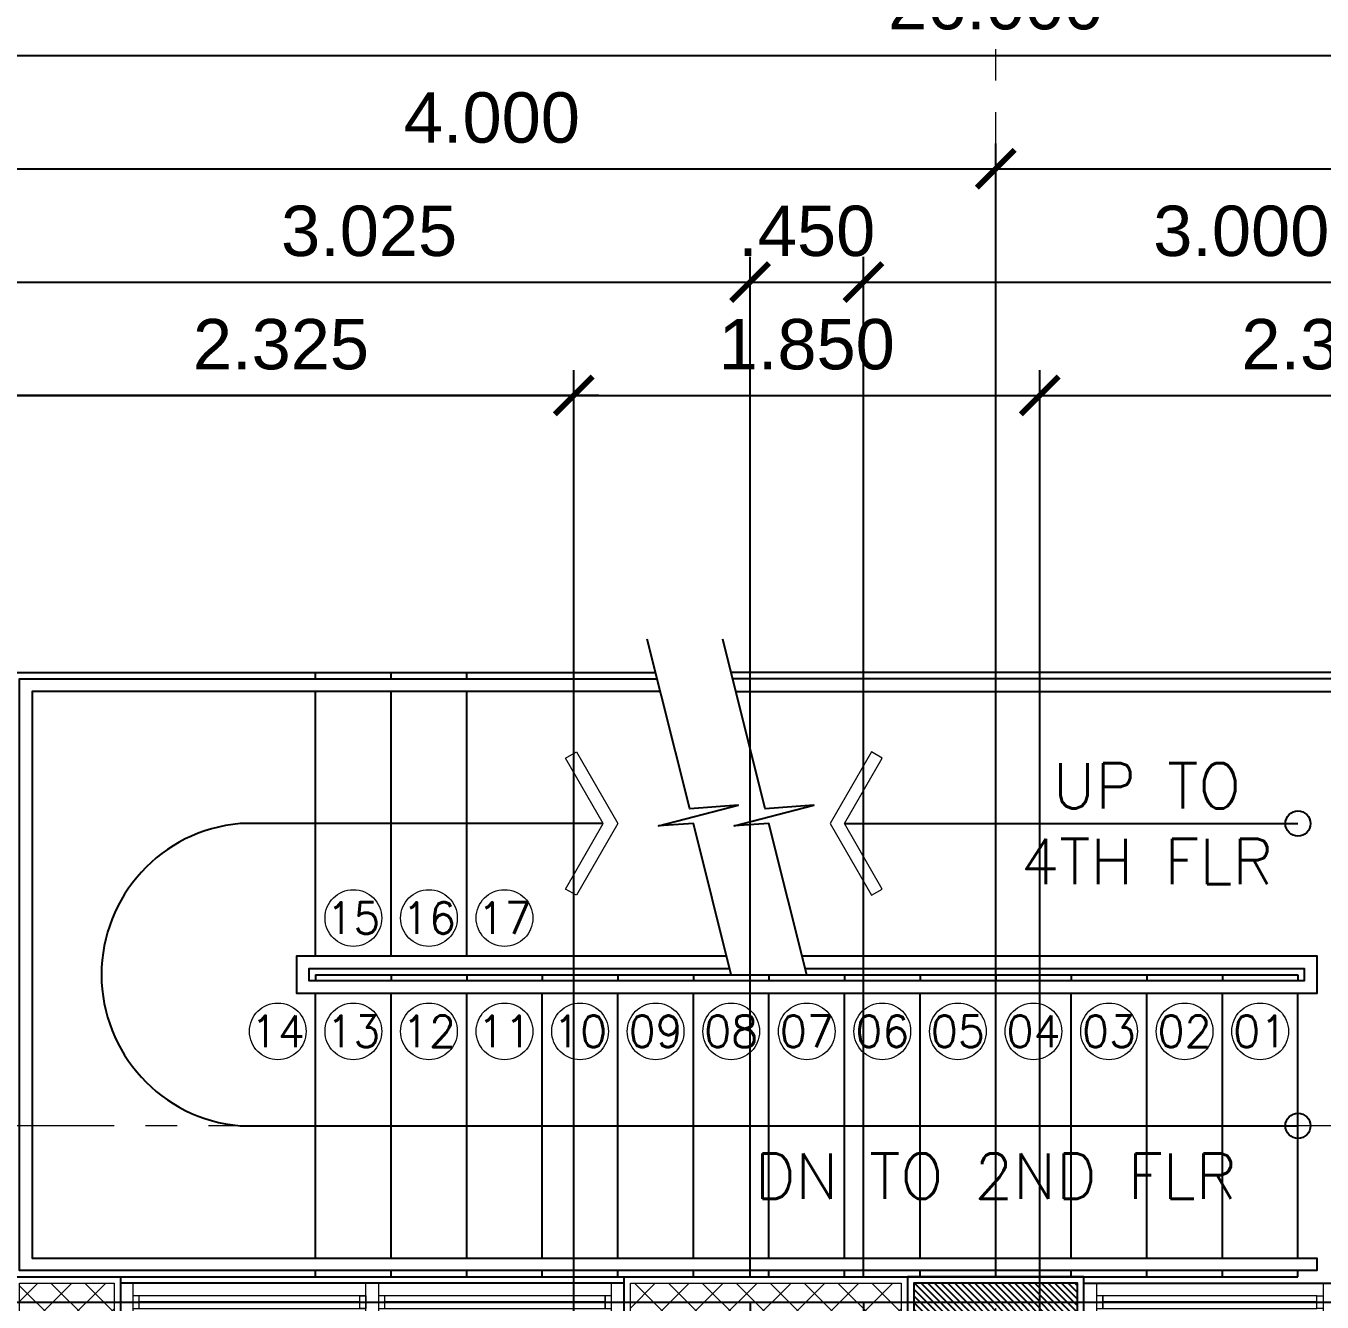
# Model space of a CAD drawing. Header units: metres. Extents: x -12400 to 1, y 0 to 106422.
# Drawn here: x -12118.96 to -12113.82, y 106406.37 to 106411.44 of the extents above; entities that cross this region are included whole.
import ezdxf
from ezdxf.enums import TextEntityAlignment as Align

# ---------------------------------------------------------------- set-up
doc = ezdxf.new("R2010")
doc.units = ezdxf.units.M
doc.header["$PDMODE"] = 35
for name, pattern in [('CENTER', [2, 1.25, -0.25, 0.25, -0.25]), ('HIDDEN2', [4.762499999999999, 3.175, -1.5875]), ('PHANTOM2', [1.25, 0.625, -0.125, 0.125, -0.125, 0.125, -0.125])]:
    doc.linetypes.add(name, pattern=pattern)
for name, color, linetype, lineweight in [('.3', 6, 'Continuous', 30), ('0.1', 1, 'Continuous', 9), ('0.20', 2, 'Continuous', 20), ('A-DIM-100', 8, 'Continuous', 0), ('A-STAIR', 31, 'Continuous', 0), ('DIM 001', 251, 'Continuous', 13), ('grid', 1, 'CENTER', 15), ('HATCH', 250, 'Continuous', 5)]:
    doc.layers.add(name, color=color, linetype=linetype, lineweight=lineweight)
for name, color, linetype in [('1AR', 1, 'Continuous'), ('AR-WALL', 7, 'Continuous'), ('BAR', 6, 'Continuous'), ('P-HIDE', 1, 'HIDDEN2'), ('stone', 15, 'Continuous'), ('txt', 2, 'Continuous'), ('WALL', 7, 'Continuous'), ('WINDOW', 1, 'Continuous')]:
    doc.layers.add(name, color=color, linetype=linetype)
doc.layers.add('GUIDELINES', color=206, linetype='Continuous', plot=False)
doc.styles.add('DIMTXT-100', font='arial.ttf')
doc.styles.add('swis721', font='swiss.ttf')
doc.styles.add('T.25', font='romans.shx', dxfattribs={"height": 0.2})
doc.styles.add('T125', font='simplex.shx', dxfattribs={"height": 125})
doc.dimstyles.new('D-100', dxfattribs={"dimtxt": 0.2, "dimasz": 0.15, "dimexe": 0.1, "dimexo": 0.1, "dimgap": 0.1, "dimtad": 1, "dimdec": 3, "dimzin": 4, "dimdsep": 46, "dimtxsty": 'DIMTXT-100', "dimblk": 'ARCHTICK', "dimcen": 0.2, "dimdle": 0.1, "dimclrd": 8, "dimclre": 8, "dimclrt": 2, "dimadec": 0, "dimazin": 1, "dimtfac": 1, "dimtdec": 3, "dimtofl": 0, "dimtmove": 2, "dimatfit": 3, "dimfxl": 1, "dimarcsym": 0})
doc.dimstyles.new('DIM 200', dxfattribs={"dimtxt": 200, "dimasz": 1, "dimexe": 0, "dimexo": 40, "dimgap": 50, "dimtad": 1, "dimtoh": 1, "dimdec": 0, "dimlfac": 2, "dimtxsty": 'swis721', "dimblk": 'CIR', "dimcen": 0, "dimclrd": 155, "dimclre": 155, "dimclrt": 4, "dimadec": 0, "dimazin": 0, "dimtfac": 1, "dimtdec": 0, "dimtix": 1, "dimtmove": 1, "dimatfit": 3, "dimldrblk": 'CIR', "dimfxl": 0, "dimarcsym": 0})

# ---------------------------------------------------------------- blocks, each defined once
blk = doc.blocks.new('CIR')
at = {"color": 4}
blk.add_circle((0, 0), 50, dxfattribs=at)
blk = doc.blocks.new('A$C1B753C5A')
at = {"layer": 'WALL'}
h = blk.add_hatch(dxfattribs=at)
h.set_pattern_fill('ANSI31', color=250, scale=0.15)
h.set_pattern_definition([(45, (-1494.388102653662, 303.0677240852394), (-0.01325825214724777, 0.01325825214724777), [])])
h.paths.add_polyline_path([(0.4750000000001364, 0.6749999999999545), (0.02500000000009089, 0.6749999999999545), (0.02500000000009095, 0.02499999999997721), (0.4750000000001364, 0.02499999999997721)])
at = {"color": 7}
blk.add_lwpolyline([(0, 0), (0.5000000000002274, 0), (0.5000000000002274, 0.6999999999999318), (0, 0.6999999999999318)], close=True, dxfattribs=at)
at = {"layer": 'stone', "color": 5}
blk.add_lwpolyline([(0.02500000000009095, 0.02499999999997726), (0.4750000000001364, 0.02499999999997726), (0.4750000000001364, 0.6749999999999545), (0.02500000000009095, 0.6749999999999545)], close=True, dxfattribs=at)
blk = doc.blocks.new('COLUMNS2F')
at = {"rotation": 90}
blk.add_blockref('A$C1B753C5A', (-12149.60441529414, 106343.1499565114), dxfattribs=at)
blk = doc.blocks.new('WINDOW-02')
at = {"layer": '.3', "color": 3}
blk.add_lwpolyline([(891.6890577681731, 3702.173521903613), (892.5390577681726, 3702.17352190362)], dxfattribs=at)
at = {"layer": '0.20'}
for points in [[(891.614057768173, 3702.098521903613), (891.664057768173, 3702.098521903613), (891.664057768173, 3702.248521903613), (891.614057768173, 3702.248521903613)], [(892.614057768173, 3702.098521903613), (892.5640577681729, 3702.098521903613), (892.5640577681729, 3702.248521903613), (892.614057768173, 3702.248521903613)], [(891.6890577681731, 3702.148521903613), (891.664057768173, 3702.148521903613), (891.664057768173, 3702.198521903613), (891.6890577681731, 3702.198521903613)], [(892.5390577681728, 3702.148521903613), (892.5640577681729, 3702.148521903613), (892.5640577681729, 3702.198521903613), (892.5390577681728, 3702.198521903613)]]:
    blk.add_lwpolyline(points, close=True, dxfattribs=at)
at = {"layer": '0.20', "color": 8}
blk.add_lwpolyline([(892.5390577681728, 3702.148521903613), (891.6890577681731, 3702.148521903613), (891.6890577681731, 3702.198521903613), (892.5390577681728, 3702.198521903613)], close=True, dxfattribs=at)
at = {"layer": 'WINDOW'}
for p, q in [((891.614057768173, 3702.248521903613), (892.614057768173, 3702.248521903613)), ((891.614057768173, 3702.098521903613), (892.614057768173, 3702.098521903613))]:
    blk.add_line(p, q, dxfattribs=at)
blk = doc.blocks.new('W04')
at = {"layer": '.3', "color": 3}
for points in [[(-12135.03809810802, 106343.4124565114), (-12135.03809810799, 106342.5374565114)], [(-12135.03809810799, 106342.4374565114), (-12135.03809810797, 106341.5624565114)]]:
    blk.add_lwpolyline(points, dxfattribs=at)
at = {"layer": '0.20'}
for points in [[(-12134.96309810803, 106343.4874565114), (-12134.96309810803, 106343.4374565114), (-12135.11309810804, 106343.4374565114), (-12135.11309810804, 106343.4874565114)], [(-12135.01309810803, 106343.4124565114), (-12135.01309810803, 106343.4374565114), (-12135.06309810803, 106343.4374565114), (-12135.06309810803, 106343.4124565114)], [(-12134.96309810792, 106342.5124565114), (-12134.96309810792, 106342.4624565114), (-12135.11309810793, 106342.4624565114), (-12135.11309810793, 106342.5124565114)], [(-12135.013098108, 106342.5124565114), (-12135.013098108, 106342.5374565114), (-12135.063098108, 106342.5374565114), (-12135.063098108, 106342.5124565114)], [(-12135.013098108, 106342.4624565114), (-12135.013098108, 106342.4374565114), (-12135.063098108, 106342.4374565114), (-12135.063098108, 106342.4624565114)], [(-12134.96309810791, 106341.5374565114), (-12134.96309810791, 106341.4874565114), (-12135.11309810792, 106341.4874565114), (-12135.11309810792, 106341.5374565114)], [(-12135.01309810799, 106341.5374565114), (-12135.01309810799, 106341.5624565114), (-12135.06309810799, 106341.5624565114), (-12135.06309810799, 106341.5374565114)]]:
    blk.add_lwpolyline(points, close=True, dxfattribs=at)
at = {"layer": '0.20', "color": 8}
for points in [[(-12135.013098108, 106342.5124565114), (-12135.01309810803, 106343.4124565114), (-12135.06309810803, 106343.4124565114), (-12135.063098108, 106342.5124565114)], [(-12135.063098108, 106342.4624565114), (-12135.06309810796, 106341.5374565114)], [(-12135.01309810796, 106341.5374565114), (-12135.013098108, 106342.4624565114)]]:
    blk.add_lwpolyline(points, dxfattribs=at)
at = {"layer": 'WINDOW'}
for p, q in [((-12135.11309810804, 106343.4874565114), (-12135.11309810797, 106341.4874565114)), ((-12134.96309810803, 106343.4874565114), (-12134.96309810796, 106341.4874565114))]:
    blk.add_line(p, q, dxfattribs=at)
blk = doc.blocks.new('*U1731')
at = {"layer": 'HATCH'}
h = blk.add_hatch(dxfattribs=at)
h.set_pattern_fill('ANSI37', color=256, scale=0.03, angle=-180)
h.set_pattern_definition([(225, (0.03750000001764486, 0), (0.06735192090801863, -0.06735192090801868), []), (314.9999999999999, (0.03750000001764486, 0), (0.06735192090801868, 0.06735192090801861), [])])
h.paths.add_polyline_path([(0.02500000000873115, 0.1749999999883585), (0.02500000000873115, 0.02499999999417923), (1.100000000023102, 0.02499999999417923), (1.100000000023102, 0.1749999999883585)])
blk.add_lwpolyline([(0, 0.1999999999825377), (0, 0), (1.125000000017281, 0), (1.125000000017281, 0.1999999999825377)], close=True)
blk.add_lwpolyline([(0.02500000000873115, 0.1749999999883585), (0.02500000000873115, 0.02499999999417923), (1.100000000023102, 0.02499999999417923), (1.100000000023102, 0.1749999999883585)], close=True, dxfattribs=at)
blk = doc.blocks.new('*U1765')
at = {"layer": 'HATCH'}
h = blk.add_hatch(dxfattribs=at)
h.set_pattern_fill('ANSI37', color=256, scale=0.03, angle=-180)
h.set_pattern_definition([(225, (-0.6624999999845038, 0), (0.06735192090801863, -0.06735192090801868), []), (314.9999999999999, (-0.6624999999845038, 0), (0.06735192090801868, 0.06735192090801861), [])])
h.paths.add_polyline_path([(0.02500000000873115, 0.1749999999883585), (0.02500000000873115, 0.02499999999417923), (0.4000000000209532, 0.02499999999417923), (0.4000000000209532, 0.1749999999883585)])
blk.add_lwpolyline([(0, 0.1999999999825377), (0, 0), (0.4250000000151324, 0), (0.4250000000151324, 0.1999999999825377)], close=True)
blk.add_lwpolyline([(0.02500000000873115, 0.1749999999883585), (0.02500000000873115, 0.02499999999417923), (0.4000000000209532, 0.02499999999417923), (0.4000000000209532, 0.1749999999883585)], close=True, dxfattribs=at)
blk = doc.blocks.new('A$C448bbf8b')
at = {"color": 1, "linetype": 'Continuous'}
for points in [[(-3.799999999911961, 1.199999999909778), (-3.94999999994252, 1.800000000032014), (-4.088012795098621, 1.790556483450928), (-3.772581046654523, 1.873542890883982), (-3.964488219895429, 1.857952879814547), (-4.133012421716558, 2.532049687142717)], [(-3.499999999912689, 1.199999999909778), (-3.649999999943248, 1.800000000032014), (-3.788012795099348, 1.790556483450928), (-3.47258104665525, 1.873542890883982), (-3.664488219896157, 1.857952879814547), (-3.833012421717285, 2.532049687142717)]]:
    blk.add_lwpolyline(points, dxfattribs=at)
blk.add_lwpolyline([(-6.624999999943611, 2.375000000029104), (-4.093749999939973, 2.375000000029104)])
at = {"color": 1}
for points in [[(-5.449999999944339, 2.375000000029104), (-5.449999999944339, 2.400000000023283)], [(-5.149999999945067, 2.375000000029104), (-5.149999999945067, 2.400000000023283)], [(-4.849999999943975, 2.375000000029104), (-4.849999999943975, 2.400000000023283)], [(-5.449999999944339, 1.275000000023283), (-5.449999999944339, 2.325000000026193)], [(-5.149999999945067, 1.275000000023283), (-5.149999999945067, 2.325000000026193)], [(-4.849999999943975, 1.275000000023283), (-4.849999999943975, 2.325000000026193)], [(-5.449999999944339, 1.199999999909778), (-1.54999999993197, 1.200000000055297)], [(-5.449999999944339, 1.199999999793363), (-5.449999999944339, 1.174999999784632)], [(-5.149999999945067, 1.199999999793363), (-5.149999999945067, 1.174999999784632)], [(-4.849999999943975, 1.199999999793363), (-4.849999999943975, 1.174999999784632)], [(-4.549999999942884, 1.199999999793363), (-4.549999999942884, 1.174999999784632)], [(-4.249999999941792, 1.199999999793363), (-4.249999999941792, 1.174999999784632)], [(-3.949999999940701, 1.199999999793363), (-3.949999999940701, 1.174999999784632)], [(-3.64999999993961, 1.199999999793363), (-3.64999999993961, 1.174999999784632)], [(-3.349999999938518, 1.199999999793363), (-3.349999999938518, 1.174999999784632)], [(-3.049999999937427, 1.199999999793363), (-3.049999999937427, 1.174999999784632)], [(-2.749999999936335, 1.199999999793363), (-2.749999999936335, 1.174999999784632)], [(-2.449999999935244, 1.199999999793363), (-2.449999999935244, 1.174999999784632)], [(-2.149999999934153, 1.200000000055297), (-2.149999999934153, 1.175000000046566)], [(-2.149999999934153, 1.199999999793363), (-2.149999999934153, 1.174999999784632)], [(-1.849999999933061, 1.199999999793363), (-1.849999999933061, 1.174999999784632)], [(-1.849999999933061, 1.200000000055297), (-1.849999999933061, 1.175000000046566)], [(-1.54999999993197, 1.199999999793363), (-1.54999999993197, 1.174999999784632)], [(-1.54999999993197, 1.200000000055297), (-1.54999999993197, 1.175000000046566)], [(-5.449999999944339, 0.07500000002619345), (-5.449999999944339, 1.125000000029104)], [(-5.149999999945067, 0.07500000002619345), (-5.149999999945067, 1.125000000029104)], [(-4.849999999943975, 0.07500000002619345), (-4.849999999943975, 1.125000000029104)], [(-4.549999999942884, 0.07500000002619345), (-4.549999999942884, 1.125000000029104)], [(-4.249999999941792, 0.07500000002619345), (-4.249999999941792, 1.125000000029104)], [(-3.949999999940701, 0.07500000002619345), (-3.949999999940701, 1.125000000029104)], [(-3.64999999993961, 0.07500000002619345), (-3.64999999993961, 1.125000000029104)], [(-3.349999999938518, 0.07500000002619345), (-3.349999999938518, 1.125000000029104)], [(-3.049999999937427, 0.07500000002619345), (-3.049999999937427, 1.125000000029104)], [(-2.749999999936335, 0.07500000002619345), (-2.749999999936335, 1.125000000029104)], [(-2.449999999935244, 0.07500000002619345), (-2.449999999935244, 1.125000000029104)], [(-2.149999999934153, 0.07500000002619345), (-2.149999999934153, 1.125000000029104)], [(-1.849999999933061, 0.07500000002619345), (-1.849999999933061, 1.125000000029104)], [(-1.54999999993197, 0.07500000002619345), (-1.54999999993197, 1.125000000029104)], [(-6.649999999945067, 2.91038304567337e-11), (-1.54999999993197, 0)], [(-5.449999999944339, 2.91038304567337e-11), (-5.449999999944339, 0.02500000002328306)], [(-5.149999999945067, 2.91038304567337e-11), (-5.149999999945067, 0.02500000002328306)], [(-4.849999999943975, 2.91038304567337e-11), (-4.849999999943975, 0.02500000002328306)], [(-4.549999999942884, 2.91038304567337e-11), (-4.549999999942884, 0.02500000002328306)], [(-4.249999999941792, 2.91038304567337e-11), (-4.249999999941792, 0.02500000002328306)], [(-3.949999999940701, 2.91038304567337e-11), (-3.949999999940701, 0.02500000002328306)], [(-3.64999999993961, 2.91038304567337e-11), (-3.64999999993961, 0.02500000002328306)], [(-3.349999999938518, 2.91038304567337e-11), (-3.349999999938518, 0.02500000002328306)], [(-3.049999999937427, 2.91038304567337e-11), (-3.049999999937427, 0.02500000002328306)], [(-2.749999999936335, 2.91038304567337e-11), (-2.749999999936335, 0.02500000002328306)], [(-2.449999999935244, 2.91038304567337e-11), (-2.449999999935244, 0.02500000002328306)], [(-2.149999999934153, 2.91038304567337e-11), (-2.149999999934153, 0.02500000002328306)], [(-1.849999999933061, 2.91038304567337e-11), (-1.849999999933061, 0.02500000002328306)], [(-1.54999999993197, 2.91038304567337e-11), (-1.54999999993197, 0.02500000002328306)]]:
    blk.add_lwpolyline(points, dxfattribs=at)
at = {"color": 2}
for centre in [(-1.54999999993197, 1.799999999784632), (-1.54999999993197, 0.6000000000349246)]:
    blk.add_circle(centre, 0.05, dxfattribs=at)
at = {"layer": '1AR'}
blk.add_lwpolyline([(-4.307735026854061, 1.800000000046566), (-5.749999999943611, 1.80000000000291, 0.9166666666668888), (-5.749999999943611, 0.6000000000058208), (-1.54999999993197, 0.6000000000349246)], format="xyb", dxfattribs=at)
blk.add_lwpolyline([(-3.34999999993488, 1.799999999799184), (-1.54999999993197, 1.799999999784632)], dxfattribs=at)
at = {"layer": 'A-STAIR', "color": 2}
for points in [[(-4.457735026860973, 1.540192378888605), (-4.307735026863156, 1.800000000032014), (-4.457735026862792, 2.059807621160871), (-4.414433756672224, 2.084807621169602), (-4.249999999943611, 1.800000000032014), (-4.414433756672224, 1.515192378894426)], [(-3.199999999937063, 1.540192378655775), (-3.34999999993488, 1.799999999799184), (-3.199999999935244, 2.059807620928041), (-3.243301270125812, 2.084807620936772), (-3.407735026854425, 1.799999999799184), (-3.243301270125812, 1.515192378661595)]]:
    blk.add_lwpolyline(points, close=True, dxfattribs=at)
at = {"layer": 'BAR', "color": 2}
for points in [[(-4.081249999941065, 2.325000000026193), (-6.574999999944339, 2.325000000026193), (-6.574999999944339, 0.07500000002619345), (-1.474999999931242, 0.07500000002619345), (-1.474999999931242, 0.02500000002328306), (-6.624999999943611, 0.02500000002328306), (-6.624999999943611, 2.375000000029104), (-4.093749999939973, 2.375000000029104)], [(-3.781249999941792, 2.325000000026193), (1.075000000071668, 2.325000000026193), (1.075000000060754, 1.01863406598568e-10), (1.125000000070941, 1.01863406598568e-10), (1.125000000070941, 2.375000000029104), (-3.793749999940701, 2.375000000029104)], [(-3.518749999908323, 1.274999999892316), (-1.474999999929423, 1.275000000183354), (-1.474999999931242, 1.125000000160071), (-5.524999999946886, 1.124999999898137), (-5.524999999946886, 1.274999999892316), (-3.818749999907595, 1.274999999892316)], [(-3.506249999907595, 1.224999999889405), (-1.524999999930515, 1.22500000015134), (-1.524999999930515, 1.175000000162981), (-5.474999999945794, 1.174999999901047), (-5.474999999945794, 1.224999999903957), (-3.806249999941429, 1.225000000020373)]]:
    blk.add_lwpolyline(points, dxfattribs=at)
at = {"layer": 'grid', "color": 35}
for centre in [(-5.299999999946522, 1.425000000017462), (-4.99999999994543, 1.425000000017462), (-4.699999999944339, 1.425000000017462), (-5.59999999995307, 0.9749999995692633), (-5.299999999953798, 0.9749999995692633), (-4.999999999954525, 0.9749999995692633), (-4.699999999955253, 0.9749999995692633), (-4.39999999995598, 0.9749999995692633), (-4.099999999954889, 0.9749999995692633), (-3.799999999953798, 0.9749999994382961), (-3.499999999952706, 0.9749999995692633), (-3.199999999951615, 0.9749999994382961), (-2.899999999950523, 0.9749999994382961), (-2.599999999949432, 0.9749999995692633), (-2.299999999948341, 0.9749999994382961), (-1.999999999947249, 0.9749999994382961), (-1.699999999946158, 0.9749999994382961)]:
    blk.add_circle(centre, 0.1125, dxfattribs=at)
at = {"layer": 'P-HIDE', "linetype": 'Continuous'}
for points in [[(-6.649999999945067, 2.91038304567337e-11), (-6.649999999945067, 2.400000000023283), (-4.099999999938518, 2.400000000023283)], [(1.150000000072396, 2.91038304567337e-11), (1.150000000072396, 2.400000000023283), (-3.799999999939246, 2.400000000023283)]]:
    blk.add_lwpolyline(points, dxfattribs=at)
at = {"layer": '0.1', "color": 2, "char_height": 0.1, "attachment_point": 5}
for insert in [(-6.274999999945067, 2.225000000020373), (-1.774999999930515, 1.37499999992724), (-6.274999999945067, 0.1750000000320142)]:
    blk.add_mtext_dynamic_manual_height_columns('{\\Fx-hlvm1s|c0;\\W0.9;\\T0.9;\\C3;RAILINGS}', width=5150.828219755791, gutter_width=1, heights=[0], dxfattribs=dict(at, insert=insert))
at = {"layer": 'txt', "color": 84, "style": 'T125'}
for s, p in [('15', (-5.299999999946522, 1.425000000017462)), ('16', (-4.99999999994543, 1.425000000017462)), ('17', (-4.699999999944339, 1.425000000017462))]:
    blk.add_text(s, height=0.125, dxfattribs=at).set_placement(p, align=Align.MIDDLE_CENTER)
at = {"layer": 'txt', "color": 84, "char_height": 0.125, "width": 0.2093750000006094, "attachment_point": 2, "style": 'T125'}
for s, insert in [('14', (-5.599999999951251, 1.037499999569263)), ('13', (-5.299999999951979, 1.037499999569263)), ('12', (-4.999999999952706, 1.037499999569263)), ('11', (-4.699999999953434, 1.037499999569263)), ('10', (-4.399999999954161, 1.037499999569263)), ('09', (-4.09999999995307, 1.037499999569263)), ('08', (-3.799999999951979, 1.037499999438296)), ('07', (-3.499999999950887, 1.037499999569263)), ('06', (-3.199999999949796, 1.037499999438296)), ('05', (-2.899999999948704, 1.037499999438296)), ('04', (-2.599999999947613, 1.037499999569263)), ('03', (-2.299999999946522, 1.037499999438296)), ('02', (-1.99999999994543, 1.037499999438296)), ('01', (-1.699999999944339, 1.037499999438296))]:
    blk.add_mtext(s, dxfattribs=dict(at, insert=insert))
blk = doc.blocks.new('FP_4F')
at = {"color": 1, "linetype": 'Continuous'}
for points in [[(13.05000000003383, 20.19999999986612), (12.90000000000327, 20.79999999998836), (12.76198720484717, 20.79055648340727), (13.07741895329127, 20.87354289084033), (12.88551178005036, 20.85795287977089), (12.71698757822924, 21.53204968709906)], [(13.35000000003311, 20.19999999986612), (13.20000000000255, 20.79999999998836), (13.06198720484645, 20.79055648340727), (13.37741895329054, 20.87354289084033), (13.18551178004964, 20.85795287977089), (13.01698757822851, 21.53204968709906)]]:
    blk.add_lwpolyline(points, dxfattribs=at)
at = {"layer": 'GUIDELINES'}
blk.add_lwpolyline([(1.100000000000364, 19.60000000000582), (10.10000000000036, 19.60000000000582), (10.10000000000036, 18.90000000000873), (18.10000000000036, 18.90000000000873), (18.10000000000036, 19.60000000000582), (27.10000000000036, 19.60000000000582), (27.10000000000036, 1.100000000005821), (18.10000000000036, 1.100000000005821), (18.10000000000036, 2.100000000122236), (10.10000000000036, 2.100000000122236), (10.10000000000036, 1.100000000005821), (1.100000000000364, 1.100000000005821)], close=True, dxfattribs=at)
for points in [[(13.125, 18.90000000000873), (13.125, 16.27499999999418)], [(13.57500000000073, 18.90000000000873), (13.57500000000073, 16.27499999999418)]]:
    blk.add_lwpolyline(points, dxfattribs=at)
blk.add_blockref('COLUMNS2F', (12164.05441529414, -106324.6499565114))
at = {"xscale": -1, "rotation": 180}
for name, p in [('*U1765', (10.20000000000073, 19)), ('*U1731', (12.62499999999272, 19)), ('WINDOW-02', (-877.164057768161, 3721.073521903556))]:
    blk.add_blockref(name, p, dxfattribs=at)
at = {"rotation": 270}
blk.add_blockref('W04', (-106330.8624565114, -12116.13809810788), dxfattribs=at)
at = {"layer": 'AR-WALL'}
blk.add_blockref('A$C448bbf8b', (16.84999999994579, 18.99999999995634), dxfattribs=at)
blk = doc.blocks.new('_ArchTick')
at = {"color": 0, "linetype": 'ByBlock', "const_width": 0.15}
blk.add_lwpolyline([(-0.5, -0.5), (0.5, 0.5)], dxfattribs=at)
blk = doc.blocks.new('*D1781')
at = {"layer": 'DEFPOINTS', "color": 0, "transparency": 16777216}
for p in [(-12102.11296792572, 106411.3202236537), (-12128.11296792572, 106407.0702236537), (-12102.11296792572, 106407.0702236537)]:
    blk.add_point(p, dxfattribs=at)
at = {"layer": 'DIM 001', "color": 8, "lineweight": -2, "transparency": 16777216}
for p, q in [((-12128.11296792572, 106407.1702236537), (-12128.11296792572, 106411.4202236537)), ((-12102.11296792572, 106407.1702236537), (-12102.11296792572, 106411.4202236537)), ((-12128.21296792572, 106411.3202236537), (-12102.01296792572, 106411.3202236537))]:
    blk.add_line(p, q, dxfattribs=at)
at = {"layer": 'DIM 001', "color": 8, "lineweight": -2, "transparency": 16777216, "xscale": 0.15, "yscale": 0.15, "zscale": 0.15, "rotation": 180}
blk.add_blockref('_ArchTick', (-12128.11296792572, 106411.3202236537), dxfattribs=at)
at = {"layer": 'DIM 001', "color": 8, "lineweight": -2, "transparency": 16777216, "xscale": 0.15, "yscale": 0.15, "zscale": 0.15}
blk.add_blockref('_ArchTick', (-12102.11296792572, 106411.3202236537), dxfattribs=at)
at = {"layer": 'DIM 001', "color": 2, "transparency": 16777216, "insert": (-12115.11296792572, 106411.5223382512), "char_height": 0.2, "attachment_point": 5, "style": 'DIMTXT-100'}
blk.add_mtext('26.000', dxfattribs=at)
blk = doc.blocks.new('*D1789')
at = {"layer": 'DEFPOINTS', "color": 0, "transparency": 16777216}
for p in [(-12115.11296792572, 106410.8702236537), (-12119.11296792572, 106407.0702236537), (-12115.11296792572, 106406.3702236537)]:
    blk.add_point(p, dxfattribs=at)
at = {"layer": 'DIM 001', "color": 8, "lineweight": -2, "transparency": 16777216}
for p, q in [((-12119.11296792572, 106407.1702236537), (-12119.11296792572, 106410.9702236537)), ((-12115.11296792572, 106406.4702236537), (-12115.11296792572, 106410.9702236537)), ((-12119.21296792572, 106410.8702236537), (-12115.01296792572, 106410.8702236537))]:
    blk.add_line(p, q, dxfattribs=at)
at = {"layer": 'DIM 001', "color": 8, "lineweight": -2, "transparency": 16777216, "xscale": 0.15, "yscale": 0.15, "zscale": 0.15, "rotation": 180}
blk.add_blockref('_ArchTick', (-12119.11296792572, 106410.8702236537), dxfattribs=at)
at = {"layer": 'DIM 001', "color": 8, "lineweight": -2, "transparency": 16777216, "xscale": 0.15, "yscale": 0.15, "zscale": 0.15}
blk.add_blockref('_ArchTick', (-12115.11296792572, 106410.8702236537), dxfattribs=at)
at = {"layer": 'DIM 001', "color": 2, "transparency": 16777216, "insert": (-12117.11296792572, 106411.0723382512), "char_height": 0.2, "attachment_point": 5, "style": 'DIMTXT-100'}
blk.add_mtext('4.000', dxfattribs=at)
blk = doc.blocks.new('*D1790')
at = {"layer": 'DEFPOINTS', "color": 0, "transparency": 16777216}
for p in [(-12111.11296792572, 106410.8702236537), (-12111.11296792572, 106407.0702236537), (-12115.11296792572, 106406.3702236537)]:
    blk.add_point(p, dxfattribs=at)
at = {"layer": 'DIM 001', "color": 8, "lineweight": -2, "transparency": 16777216}
for p, q in [((-12115.11296792572, 106406.4702236537), (-12115.11296792572, 106410.9702236537)), ((-12111.11296792572, 106407.1702236537), (-12111.11296792572, 106410.9702236537)), ((-12115.21296792572, 106410.8702236537), (-12111.01296792572, 106410.8702236537))]:
    blk.add_line(p, q, dxfattribs=at)
at = {"layer": 'DIM 001', "color": 8, "lineweight": -2, "transparency": 16777216, "xscale": 0.15, "yscale": 0.15, "zscale": 0.15, "rotation": 180}
blk.add_blockref('_ArchTick', (-12115.11296792572, 106410.8702236537), dxfattribs=at)
at = {"layer": 'DIM 001', "color": 8, "lineweight": -2, "transparency": 16777216, "xscale": 0.15, "yscale": 0.15, "zscale": 0.15}
blk.add_blockref('_ArchTick', (-12111.11296792572, 106410.8702236537), dxfattribs=at)
at = {"layer": 'DIM 001', "color": 2, "transparency": 16777216, "insert": (-12113.11296792572, 106411.0723382512), "char_height": 0.2, "attachment_point": 5, "style": 'DIMTXT-100'}
blk.add_mtext('4.000', dxfattribs=at)
blk = doc.blocks.new('*D1791')
at = {"layer": 'DEFPOINTS', "color": 0, "transparency": 16777216}
for p in [(-12116.08796792572, 106410.4202236537), (-12119.11296792572, 106407.0702236537), (-12116.08796792572, 106406.3702236537)]:
    blk.add_point(p, dxfattribs=at)
at = {"layer": 'DIM 001', "color": 8, "lineweight": -2, "transparency": 16777216}
for p, q in [((-12119.11296792572, 106407.1702236537), (-12119.11296792572, 106410.5202236537)), ((-12116.08796792572, 106406.4702236537), (-12116.08796792572, 106410.5202236537)), ((-12119.21296792572, 106410.4202236537), (-12115.98796792572, 106410.4202236537))]:
    blk.add_line(p, q, dxfattribs=at)
at = {"layer": 'DIM 001', "color": 8, "lineweight": -2, "transparency": 16777216, "xscale": 0.15, "yscale": 0.15, "zscale": 0.15, "rotation": 180}
blk.add_blockref('_ArchTick', (-12119.11296792572, 106410.4202236537), dxfattribs=at)
at = {"layer": 'DIM 001', "color": 8, "lineweight": -2, "transparency": 16777216, "xscale": 0.15, "yscale": 0.15, "zscale": 0.15}
blk.add_blockref('_ArchTick', (-12116.08796792572, 106410.4202236537), dxfattribs=at)
at = {"layer": 'DIM 001', "color": 2, "transparency": 16777216, "insert": (-12117.60046792572, 106410.6224064641), "char_height": 0.2, "attachment_point": 5, "style": 'DIMTXT-100'}
blk.add_mtext('3.025', dxfattribs=at)
blk = doc.blocks.new('*D1792')
at = {"layer": 'DEFPOINTS', "color": 0, "transparency": 16777216}
for p in [(-12115.63796792572, 106410.4202236537), (-12116.08796792572, 106406.3702236537), (-12115.63796792572, 106406.3702236537)]:
    blk.add_point(p, dxfattribs=at)
at = {"layer": 'DIM 001', "color": 8, "lineweight": -2, "transparency": 16777216}
for p, q in [((-12116.08796792572, 106406.4702236537), (-12116.08796792572, 106410.5202236537)), ((-12115.63796792572, 106406.4702236537), (-12115.63796792572, 106410.5202236537)), ((-12116.18796792572, 106410.4202236537), (-12115.53796792571, 106410.4202236537))]:
    blk.add_line(p, q, dxfattribs=at)
at = {"layer": 'DIM 001', "color": 8, "lineweight": -2, "transparency": 16777216, "xscale": 0.15, "yscale": 0.15, "zscale": 0.15, "rotation": 180}
blk.add_blockref('_ArchTick', (-12116.08796792572, 106410.4202236537), dxfattribs=at)
at = {"layer": 'DIM 001', "color": 8, "lineweight": -2, "transparency": 16777216, "xscale": 0.15, "yscale": 0.15, "zscale": 0.15}
blk.add_blockref('_ArchTick', (-12115.63796792572, 106410.4202236537), dxfattribs=at)
at = {"layer": 'DIM 001', "color": 2, "transparency": 16777216, "insert": (-12115.86296792572, 106410.6223382512), "char_height": 0.2, "attachment_point": 5, "style": 'DIMTXT-100'}
blk.add_mtext('.450', dxfattribs=at)
blk = doc.blocks.new('*D1793')
at = {"layer": 'DEFPOINTS', "color": 0, "transparency": 16777216}
for p in [(-12112.63796792572, 106410.4202236537), (-12115.63796792572, 106406.3702236537), (-12112.63796792572, 106406.3702236537)]:
    blk.add_point(p, dxfattribs=at)
at = {"layer": 'DIM 001', "color": 8, "lineweight": -2, "transparency": 16777216}
for p, q in [((-12115.63796792572, 106406.4702236537), (-12115.63796792572, 106410.5202236537)), ((-12112.63796792572, 106406.4702236537), (-12112.63796792572, 106410.5202236537)), ((-12115.73796792572, 106410.4202236537), (-12112.53796792571, 106410.4202236537))]:
    blk.add_line(p, q, dxfattribs=at)
at = {"layer": 'DIM 001', "color": 8, "lineweight": -2, "transparency": 16777216, "xscale": 0.15, "yscale": 0.15, "zscale": 0.15, "rotation": 180}
blk.add_blockref('_ArchTick', (-12115.63796792572, 106410.4202236537), dxfattribs=at)
at = {"layer": 'DIM 001', "color": 8, "lineweight": -2, "transparency": 16777216, "xscale": 0.15, "yscale": 0.15, "zscale": 0.15}
blk.add_blockref('_ArchTick', (-12112.63796792572, 106410.4202236537), dxfattribs=at)
at = {"layer": 'DIM 001', "color": 2, "transparency": 16777216, "insert": (-12114.13796792572, 106410.6224064641), "char_height": 0.2, "attachment_point": 5, "style": 'DIMTXT-100'}
blk.add_mtext('3.000', dxfattribs=at)
blk = doc.blocks.new('*D1795')
at = {"layer": 'DEFPOINTS', "color": 0, "transparency": 16777216}
for p in [(-12114.93796792572, 106409.9702236537), (-12116.78796792572, 106403.7452236537), (-12114.93796792572, 106403.7452236537)]:
    blk.add_point(p, dxfattribs=at)
at = {"layer": 'DIM 001', "color": 8, "lineweight": -2, "transparency": 16777216}
for p, q in [((-12116.78796792572, 106403.8452236537), (-12116.78796792572, 106410.0702236537)), ((-12114.93796792572, 106403.8452236537), (-12114.93796792572, 106410.0702236537)), ((-12116.88796792572, 106409.9702236537), (-12114.83796792572, 106409.9702236537))]:
    blk.add_line(p, q, dxfattribs=at)
at = {"layer": 'DIM 001', "color": 8, "lineweight": -2, "transparency": 16777216, "xscale": 0.15, "yscale": 0.15, "zscale": 0.15, "rotation": 180}
blk.add_blockref('_ArchTick', (-12116.78796792572, 106409.9702236537), dxfattribs=at)
at = {"layer": 'DIM 001', "color": 8, "lineweight": -2, "transparency": 16777216, "xscale": 0.15, "yscale": 0.15, "zscale": 0.15}
blk.add_blockref('_ArchTick', (-12114.93796792572, 106409.9702236537), dxfattribs=at)
at = {"layer": 'DIM 001', "color": 2, "transparency": 16777216, "insert": (-12115.86296792572, 106410.1723382512), "char_height": 0.2, "attachment_point": 5, "style": 'DIMTXT-100'}
blk.add_mtext('1.850', dxfattribs=at)
blk = doc.blocks.new('*D1796')
at = {"layer": 'DEFPOINTS', "color": 0, "transparency": 16777216}
for p in [(-12112.63796792572, 106409.9702236537), (-12112.63796792572, 106406.3702236537), (-12114.93796792572, 106403.7452236537)]:
    blk.add_point(p, dxfattribs=at)
at = {"layer": 'DIM 001', "color": 8, "lineweight": -2, "transparency": 16777216}
for p, q in [((-12114.93796792572, 106403.8452236537), (-12114.93796792572, 106410.0702236537)), ((-12112.63796792572, 106406.4702236537), (-12112.63796792572, 106410.0702236537)), ((-12115.03796792572, 106409.9702236537), (-12112.53796792571, 106409.9702236537))]:
    blk.add_line(p, q, dxfattribs=at)
at = {"layer": 'DIM 001', "color": 8, "lineweight": -2, "transparency": 16777216, "xscale": 0.15, "yscale": 0.15, "zscale": 0.15, "rotation": 180}
blk.add_blockref('_ArchTick', (-12114.93796792572, 106409.9702236537), dxfattribs=at)
at = {"layer": 'DIM 001', "color": 8, "lineweight": -2, "transparency": 16777216, "xscale": 0.15, "yscale": 0.15, "zscale": 0.15}
blk.add_blockref('_ArchTick', (-12112.63796792572, 106409.9702236537), dxfattribs=at)
at = {"layer": 'DIM 001', "color": 2, "transparency": 16777216, "insert": (-12113.78796792572, 106410.1724064641), "char_height": 0.2, "attachment_point": 5, "style": 'DIMTXT-100'}
blk.add_mtext('2.300', dxfattribs=at)
blk = doc.blocks.new('*D1797')
at = {"layer": 'DEFPOINTS', "color": 0, "transparency": 16777216}
for p in [(-12119.11296792572, 106409.9702236537), (-12119.11296792572, 106407.0702236537), (-12116.78796792572, 106403.7452236537)]:
    blk.add_point(p, dxfattribs=at)
at = {"layer": 'DIM 001', "color": 8, "lineweight": -2, "transparency": 16777216}
for p, q in [((-12119.11296792572, 106407.1702236537), (-12119.11296792572, 106410.0702236537)), ((-12116.78796792572, 106403.8452236537), (-12116.78796792572, 106410.0702236537)), ((-12116.68796792572, 106409.9702236537), (-12119.21296792572, 106409.9702236537))]:
    blk.add_line(p, q, dxfattribs=at)
at = {"layer": 'DIM 001', "color": 8, "lineweight": -2, "transparency": 16777216, "xscale": 0.15, "yscale": 0.15, "zscale": 0.15, "rotation": 180}
blk.add_blockref('_ArchTick', (-12119.11296792572, 106409.9702236537), dxfattribs=at)
at = {"layer": 'DIM 001', "color": 8, "lineweight": -2, "transparency": 16777216, "xscale": 0.15, "yscale": 0.15, "zscale": 0.15}
blk.add_blockref('_ArchTick', (-12116.78796792572, 106409.9702236537), dxfattribs=at)
at = {"layer": 'DIM 001', "color": 2, "transparency": 16777216, "insert": (-12117.95046792572, 106410.1724064641), "char_height": 0.2, "attachment_point": 5, "style": 'DIMTXT-100'}
blk.add_mtext('2.325', dxfattribs=at)
blk = doc.blocks.new('*D1812')
at = {"layer": 'DEFPOINTS', "color": 0, "transparency": 16777216}
for p in [(-12129.81296792574, 106406.3702236538), (-12119.11296792572, 106406.3702236538), (-12117.56296792572, 106403.7452236538)]:
    blk.add_point(p, dxfattribs=at)
at = {"layer": 'DIM 001', "color": 8, "lineweight": -2, "transparency": 16777216}
for p, q in [((-12129.81296792574, 106403.6452236537), (-12129.81296792574, 106406.4702236538)), ((-12119.21296792572, 106406.3702236538), (-12129.91296792574, 106406.3702236538)), ((-12117.66296792572, 106403.7452236538), (-12129.91296792574, 106403.7452236538))]:
    blk.add_line(p, q, dxfattribs=at)
at = {"layer": 'DIM 001', "color": 8, "lineweight": -2, "transparency": 16777216, "xscale": 0.15, "yscale": 0.15, "zscale": 0.15}
for p, rotation in [((-12129.81296792574, 106406.3702236538), 90), ((-12129.81296792574, 106403.7452236538), 270)]:
    blk.add_blockref('_ArchTick', p, dxfattribs=dict(at, rotation=rotation))
at = {"layer": 'DIM 001', "color": 2, "transparency": 16777216, "insert": (-12130.01508252325, 106405.0577236537), "char_height": 0.2, "attachment_point": 5, "rotation": 90, "style": 'DIMTXT-100'}
blk.add_mtext('2.625', dxfattribs=at)
blk = doc.blocks.new('GRID1')
at = {"color": 6, "linetype": 'PHANTOM2'}
for points in [[(-12147.25441529414, 106384.7702236537), (-12147.25441529414, 106412.5702236537)], [(-12130.75441529413, 106407.8702236537), (-12163.75441529414, 106407.8702236537)]]:
    blk.add_leader(points, dimstyle='DIM 200', override={"dimasz": 0.002, "dimgap": 60, "dimtad": 0}, dxfattribs=at)

msp = doc.modelspace()

# ---------------------------------------------------------------- linework, layer by layer
at = {"layer": 'GUIDELINES'}
for points in [[(-12131.16296792572, 106411.3202236537), (-12099.06296792571, 106411.3202236537), (-12099.06296792571, 106384.4202236537), (-12131.16296792572, 106384.4202236537)], [(-12130.71296792572, 106410.8702236537), (-12099.51296792571, 106410.8702236537), (-12099.51296792571, 106384.8702236537), (-12130.71296792572, 106384.8702236537)], [(-12130.26296792572, 106410.4202236537), (-12099.96296792571, 106410.4202236537), (-12099.96296792571, 106385.3202236537), (-12130.26296792572, 106385.3202236537)], [(-12130.26296792572, 106410.4202236537), (-12099.96296792571, 106410.4202236537), (-12099.96296792571, 106385.3202236537), (-12130.26296792572, 106385.3202236537)], [(-12129.81296792572, 106409.9702236537), (-12100.41296792571, 106409.9702236537), (-12100.41296792571, 106385.7702236537), (-12129.81296792572, 106385.7702236537)]]:
    msp.add_lwpolyline(points, close=True, dxfattribs=at)

# ---------------------------------------------------------------- block references
at = {"color": 1}
msp.add_blockref('FP_4F', (-12129.21296792572, 106387.4702236537), dxfattribs=at)
at = {"layer": 'A-DIM-100'}
msp.add_blockref('GRID1', (32.14144736842172, -0.8000000000029104), dxfattribs=at)
msp.add_blockref('GRID1', (32.14144736842172, -0.8000000000029104), dxfattribs=at)

# ---------------------------------------------------------------- texts
at = {"layer": '0.1', "color": 2, "char_height": 0.18, "attachment_point": 5, "style": 'T.25'}
for s, insert in [('{\\C3;UP TO \\P4TH FLR}', (-12114.5129679257, 106408.2702236534)), ('{\\C3;DN TO 2ND FLR}', (-12115.11296792572, 106406.8702236537))]:
    msp.add_mtext_dynamic_manual_height_columns(s, width=2.337371140579762, gutter_width=1, heights=[0], dxfattribs=dict(at, insert=insert))

# ---------------------------------------------------------------- dimensions: what is measured, and where the dimension line sits
at = {"layer": 'DIM 001'}
for base, p1, p2, picture, middle in [((-12102.11296792572, 106411.3202236537), (-12128.11296792572, 106407.0702236537), (-12102.11296792572, 106407.0702236537), '*D1781', (-12115.11296792572, 106411.5223382512)), ((-12115.11296792572, 106410.8702236537), (-12119.11296792572, 106407.0702236537), (-12115.11296792572, 106406.3702236537), '*D1789', (-12117.11296792572, 106411.0723382512)), ((-12111.11296792572, 106410.8702236537), (-12115.11296792572, 106406.3702236537), (-12111.11296792572, 106407.0702236537), '*D1790', (-12113.11296792572, 106411.0723382512)), ((-12116.08796792572, 106410.4202236537), (-12119.11296792572, 106407.0702236537), (-12116.08796792572, 106406.3702236537), '*D1791', (-12117.60046792572, 106410.6224064641)), ((-12112.63796792572, 106410.4202236537), (-12115.63796792572, 106406.3702236537), (-12112.63796792572, 106406.3702236537), '*D1793', (-12114.13796792572, 106410.6224064641)), ((-12119.11296792572, 106409.9702236537), (-12116.78796792572, 106403.7452236537), (-12119.11296792572, 106407.0702236537), '*D1797', (-12117.95046792572, 106410.1724064641)), ((-12114.93796792572, 106409.9702236537), (-12116.78796792572, 106403.7452236537), (-12114.93796792572, 106403.7452236537), '*D1795', (-12115.86296792572, 106410.1723382512)), ((-12112.63796792572, 106409.9702236537), (-12114.93796792572, 106403.7452236537), (-12112.63796792572, 106406.3702236537), '*D1796', (-12113.78796792572, 106410.1724064641))]:
    dim = msp.add_linear_dim(base=base, p1=p1, p2=p2, dimstyle='D-100', dxfattribs=at)
    dim.commit()
    dim.dimension.update_dxf_attribs({"geometry": picture, "text_midpoint": middle})
dim = msp.add_linear_dim(base=(-12115.63796792572, 106410.4202236537), p1=(-12116.08796792572, 106406.3702236537), p2=(-12115.63796792572, 106406.3702236537), dimstyle='D-100', dxfattribs=at)
dim.commit()
dim.dimension.update_dxf_attribs({"geometry": '*D1792', "text_midpoint": (-12115.86296792572, 106410.6223382512), "dimtype": 160})
dim = msp.add_linear_dim(base=(-12129.81296792574, 106406.3702236538), p1=(-12117.56296792571, 106403.7452236537), p2=(-12119.11296792572, 106406.3702236537), angle=90, dimstyle='D-100', dxfattribs=at)
dim.commit()
dim.dimension.update_dxf_attribs({"geometry": '*D1812', "text_midpoint": (-12130.01508252325, 106405.0577236537)})

doc.saveas('drawing.dxf')
